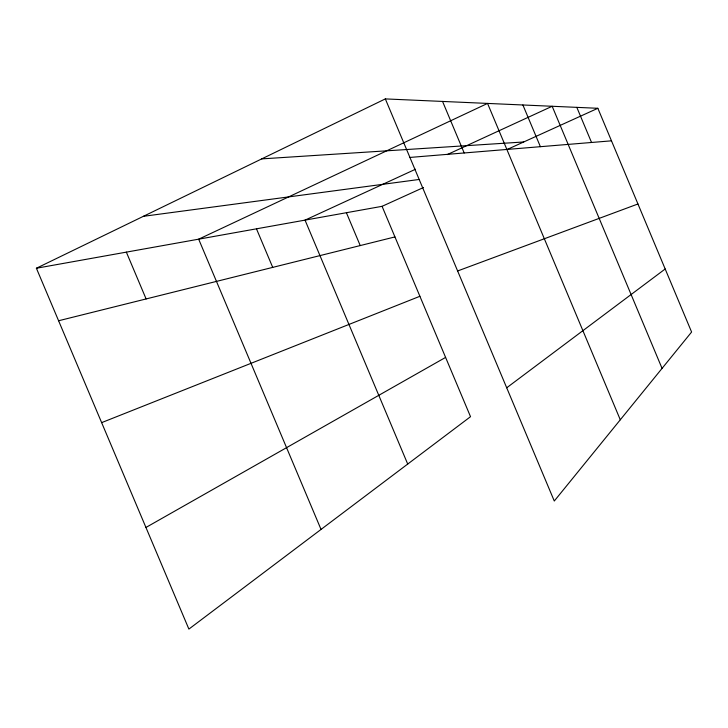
<?xml version="1.0" encoding="UTF-8"?>
<svg xmlns="http://www.w3.org/2000/svg" width="728" height="728" viewBox="0 0 728 728"><rect width="100%" height="100%" fill="white"/><g stroke="black" fill="none" stroke-linecap="round" stroke-linejoin="round"><path stroke-width="1.09" d="M506.706 387.787L665.183 268.987M145.946 527.463L445.591 357.412M36.4 268.241L382.073 206.324L470.525 416.689L188.889 629.092L36.4 268.241L385.33 98.908L597.852 108.29L691.6 332.032L554.281 501.019L385.33 98.908M415.497 169.242L305.032 220.129L407.716 464.064M447.219 154.618L552.17 106.27L662.061 368.386M382.073 206.324L423.478 187.515M507.179 149.486L597.852 108.29M101.638 422.631L419.892 296.287M457.621 270.971L637.946 203.977M58.595 320.757L394.931 236.919M143.407 216.316L419.119 179.47M409.919 157.439L611.484 140.832M261.743 158.886L523.696 141.978M256.474 228.829L272.718 267.385M321.03 529.429L198.671 239.175L487.551 103.422L620.292 419.783M126.353 252.134L146.11 298.944M576.822 107.362L591.536 142.47M522.895 104.978L540.385 146.683M442.551 101.429L464.182 152.962M346.401 212.722L360.224 245.573"/></g></svg>
